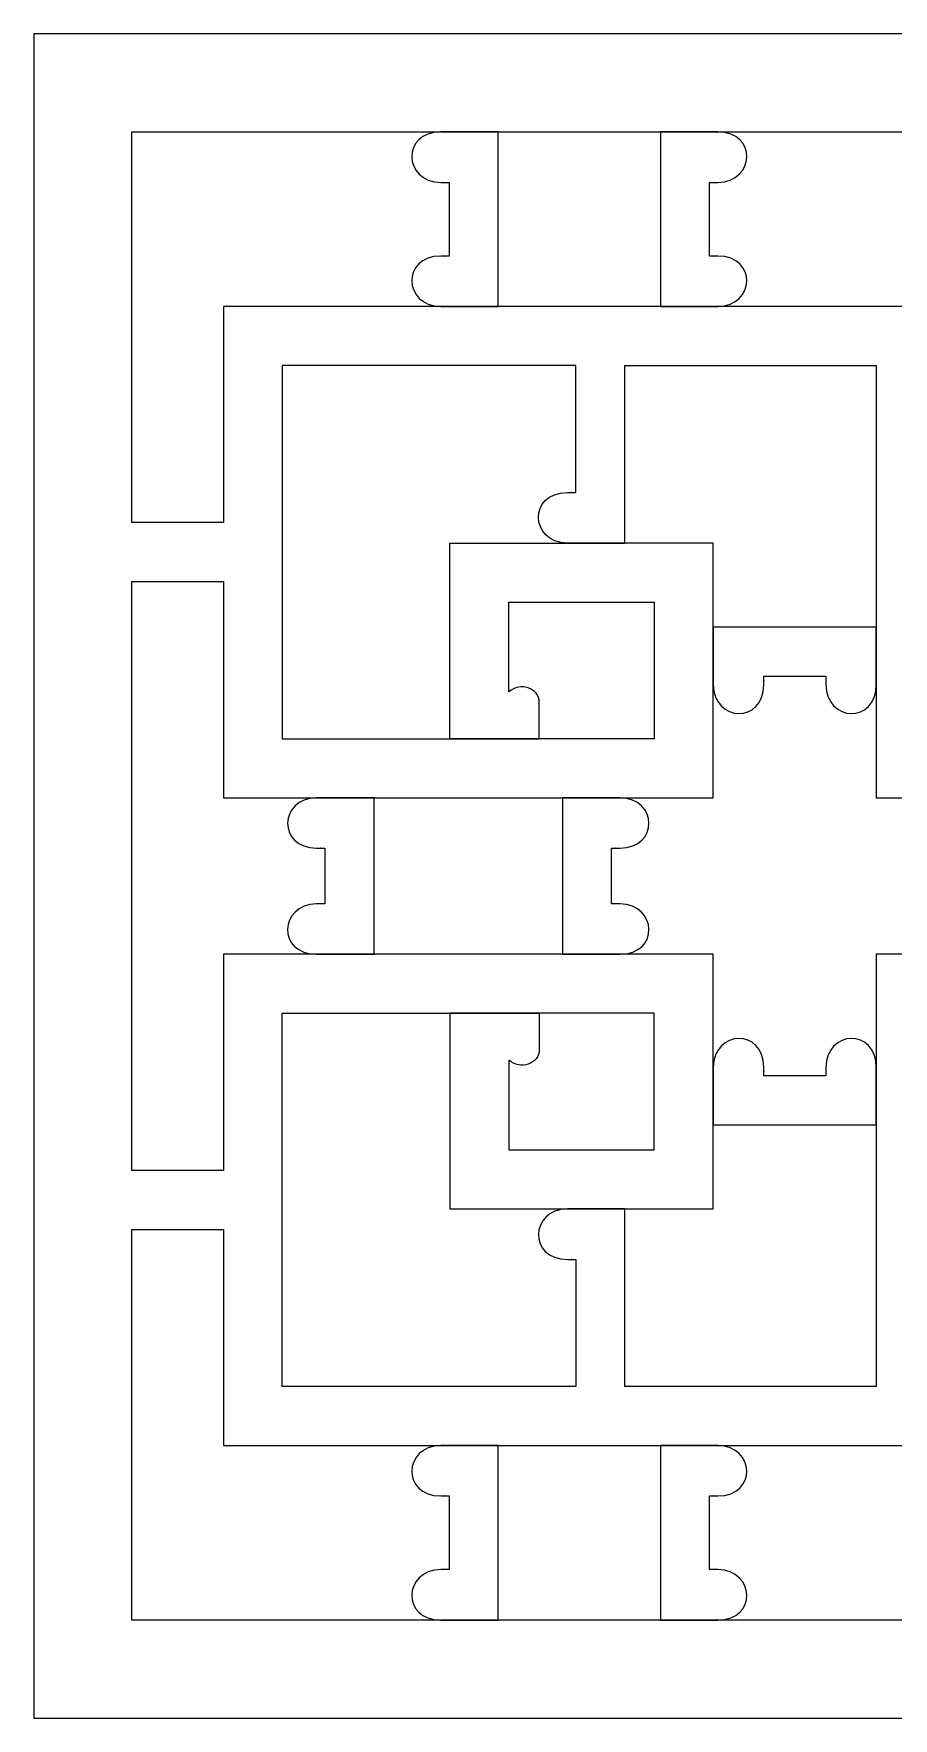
# Model space of a CAD drawing. Header units: centimetres. Extents: x -41.6 to 46.5, y -7.9 to 4.8.
# Drawn here: x -41.57 to -35.05, y -7.92 to 4.85 of the extents above; entities that cross this region are included whole.
import ezdxf

# ---------------------------------------------------------------- set-up
doc = ezdxf.new("R2010")
doc.units = ezdxf.units.CM
doc.header["$MEASUREMENT"] = 0
doc.layers.add('layer 1', color=7, linetype='Continuous')

msp = doc.modelspace()

# ---------------------------------------------------------------- linework, layer by layer
at = {"layer": 'layer 1', "color": 242}
for points, knots in [([(-41.56617, -7.92421), (-41.56617, -7.92421), (-41.56617, 4.84981), (-41.56617, 4.84981), (-41.56617, 4.84981), (-41.56617, 4.84981), (-28.34525, 4.84981), (-28.34525, 4.84981), (-28.34525, 4.84981), (-28.34525, 4.84981), (-28.34525, -7.92421), (-28.34525, -7.92421), (-28.34525, -7.92421), (-28.34525, -7.92421), (-41.56617, -7.92421), (-41.56617, -7.92421)], [0, 0, 0, 0, 0.2, 0.2, 0.2, 0.2, 0.4, 0.4, 0.4, 0.4, 0.6, 0.6, 0.6, 0.6, 1, 1, 1, 1]), ([(-40.82133, 1.14233), (-40.82133, 1.14233), (-40.12838, 1.14233), (-40.12838, 1.14233), (-40.12838, 1.14233), (-40.12838, 1.14233), (-40.12838, 2.78098), (-40.12838, 2.78098), (-40.12838, 2.78098), (-40.12838, 2.78098), (-40.12838, 2.78098), (-40.12838, 2.78098), (-40.12838, 2.78098), (-40.12838, 2.78098), (-38.48055, 2.78098), (-38.48055, 2.78098), (-38.48055, 2.78098), (-38.766, 2.78695), (-38.78114, 3.16217), (-38.48055, 3.16381), (-38.48055, 3.16381), (-38.4075, 3.16381), (-38.49016, 3.16381), (-38.41711, 3.16381), (-38.41711, 3.16381), (-38.41711, 3.16381), (-38.41711, 3.72214), (-38.41711, 3.72214), (-38.41711, 3.72214), (-38.42772, 3.72214), (-38.42456, 3.72214), (-38.48055, 3.72214), (-38.48055, 3.72214), (-38.76595, 3.72811), (-38.78114, 4.1032), (-38.4807, 4.10497), (-38.4807, 4.10497), (-38.4807, 4.10497), (-40.82133, 4.10497), (-40.82133, 4.10497), (-40.82133, 4.10497), (-40.82133, 4.10497), (-40.82133, 1.14233), (-40.82133, 1.14233)], [0, 0, 0, 0, 0.08333333, 0.08333333, 0.08333333, 0.08333333, 0.16666667, 0.16666667, 0.16666667, 0.16666667, 0.25, 0.25, 0.25, 0.25, 0.33333333, 0.33333333, 0.33333333, 0.33333333, 0.41666667, 0.41666667, 0.41666667, 0.41666667, 0.5, 0.5, 0.5, 0.5, 0.58333333, 0.58333333, 0.58333333, 0.58333333, 0.66666667, 0.66666667, 0.66666667, 0.66666667, 0.75, 0.75, 0.75, 0.75, 0.83333333, 0.83333333, 0.83333333, 0.83333333, 1, 1, 1, 1]), ([(-38.04469, 4.10497), (-38.04469, 4.10497), (-38.4807, 4.10497), (-38.4807, 4.10497), (-38.4807, 4.10497), (-38.4807, 4.10497), (-38.04469, 4.10497), (-38.04469, 4.10497)], [0, 0, 0, 0, 0.33333333, 0.33333333, 0.33333333, 0.33333333, 1, 1, 1, 1]), ([(-38.04469, 4.10497), (-38.04469, 4.10497), (-38.04469, 2.78098), (-38.04469, 2.78098), (-38.04469, 2.78098), (-38.04469, 2.78098), (-36.81594, 2.78098), (-36.81594, 2.78098), (-36.81594, 2.78098), (-36.81594, 2.78098), (-36.81594, 4.10497), (-36.81594, 4.10497), (-36.81594, 4.10497), (-36.81594, 4.10497), (-38.04469, 4.10497), (-38.04469, 4.10497)], [0, 0, 0, 0, 0.2, 0.2, 0.2, 0.2, 0.4, 0.4, 0.4, 0.4, 0.6, 0.6, 0.6, 0.6, 1, 1, 1, 1]), ([(-36.81594, 4.10497), (-36.81594, 4.10497), (-36.37993, 4.10497), (-36.37993, 4.10497), (-36.37993, 4.10497), (-36.37993, 4.10497), (-36.81594, 4.10497), (-36.81594, 4.10497)], [0, 0, 0, 0, 0.33333333, 0.33333333, 0.33333333, 0.33333333, 1, 1, 1, 1]), ([(-36.37993, 4.10497), (-36.07949, 4.1032), (-36.09468, 3.72811), (-36.38008, 3.72214), (-36.38008, 3.72214), (-36.43607, 3.72214), (-36.43291, 3.72214), (-36.44352, 3.72214), (-36.44352, 3.72214), (-36.44352, 3.72214), (-36.44352, 3.16381), (-36.44352, 3.16381), (-36.44352, 3.16381), (-36.37047, 3.16381), (-36.45313, 3.16381), (-36.38008, 3.16381), (-36.38008, 3.16381), (-36.07949, 3.16217), (-36.09463, 2.78695), (-36.38008, 2.78098), (-36.38008, 2.78098), (-36.38008, 2.78098), (-34.73226, 2.78098), (-34.73226, 2.78098), (-34.73226, 2.78098), (-34.73226, 2.78098), (-34.73225, -0.49632), (-34.73225, -0.49632), (-34.73225, -0.49632), (-34.73225, -0.49632), (-32.82644, -0.49632), (-32.82644, -0.49632), (-32.82644, -0.49632), (-32.82644, -0.49632), (-32.82644, 0.8505), (-32.82644, 0.8505), (-32.82644, 0.8505), (-32.82644, 0.8505), (-33.49645, 0.8505), (-33.49645, 0.8505), (-33.49645, 0.8505), (-33.49645, 1.49397), (-33.49645, 2.13747), (-33.49645, 2.78098), (-33.49645, 2.78098), (-33.49645, 2.78098), (-32.68998, 2.78098), (-32.68998, 2.78098), (-32.68998, 2.78098), (-32.97543, 2.78695), (-32.99057, 3.16217), (-32.68998, 3.16381), (-32.68998, 3.16381), (-32.61693, 3.16381), (-32.69959, 3.16381), (-32.62655, 3.16381), (-32.62655, 3.16381), (-32.62655, 3.16381), (-32.62655, 3.72214), (-32.62655, 3.72214), (-32.62655, 3.72214), (-32.63715, 3.72214), (-32.634, 3.72214), (-32.68998, 3.72214), (-32.68998, 3.72214), (-32.97539, 3.72811), (-32.99057, 4.1032), (-32.69013, 4.10497), (-32.69013, 4.10497), (-32.69013, 4.10497), (-36.37993, 4.10497), (-36.37993, 4.10497)], [0, 0, 0, 0, 0.05263158, 0.05263158, 0.05263158, 0.05263158, 0.10526316, 0.10526316, 0.10526316, 0.10526316, 0.15789474, 0.15789474, 0.15789474, 0.15789474, 0.21052632, 0.21052632, 0.21052632, 0.21052632, 0.26315789, 0.26315789, 0.26315789, 0.26315789, 0.31578947, 0.31578947, 0.31578947, 0.31578947, 0.36842105, 0.36842105, 0.36842105, 0.36842105, 0.42105263, 0.42105263, 0.42105263, 0.42105263, 0.47368421, 0.47368421, 0.47368421, 0.47368421, 0.52631579, 0.52631579, 0.52631579, 0.52631579, 0.57894737, 0.57894737, 0.57894737, 0.57894737, 0.63157895, 0.63157895, 0.63157895, 0.63157895, 0.68421053, 0.68421053, 0.68421053, 0.68421053, 0.73684211, 0.73684211, 0.73684211, 0.73684211, 0.78947368, 0.78947368, 0.78947368, 0.78947368, 0.84210526, 0.84210526, 0.84210526, 0.84210526, 0.89473684, 0.89473684, 0.89473684, 0.89473684, 1, 1, 1, 1]), ([(-38.04469, 2.78098), (-38.04469, 2.78098), (-38.48055, 2.78098), (-38.48055, 2.78098), (-38.48055, 2.78098), (-38.48055, 2.78098), (-38.04469, 2.78098), (-38.04469, 2.78098)], [0, 0, 0, 0, 0.33333333, 0.33333333, 0.33333333, 0.33333333, 1, 1, 1, 1]), ([(-36.81594, 2.78098), (-36.81594, 2.78098), (-36.38008, 2.78098), (-36.38008, 2.78098), (-36.38008, 2.78098), (-36.38008, 2.78098), (-36.81594, 2.78098), (-36.81594, 2.78098)], [0, 0, 0, 0, 0.33333333, 0.33333333, 0.33333333, 0.33333333, 1, 1, 1, 1]), ([(-37.52093, 0.98726), (-37.52093, 0.98726), (-37.96371, 0.98726), (-37.96371, 0.98726), (-37.96371, 0.98726), (-37.96371, 0.98726), (-38.41061, 0.98726), (-38.41061, 0.98726), (-38.41061, 0.98726), (-38.41061, 0.98726), (-38.41061, -0.49632), (-38.41061, -0.49632), (-38.41061, -0.49632), (-38.41061, -0.49632), (-39.68148, -0.49632), (-39.68148, -0.49632), (-39.68148, -0.49632), (-39.68148, -0.49632), (-39.68148, 2.33408), (-39.68148, 2.33408), (-39.68148, 2.33408), (-39.68148, 2.33408), (-37.4574, 2.33408), (-37.4574, 2.33408), (-37.4574, 2.33408), (-37.4574, 2.33408), (-37.4574, 1.3701), (-37.4574, 1.3701), (-37.4574, 1.3701), (-37.53044, 1.3701), (-37.44779, 1.3701), (-37.52084, 1.3701), (-37.52084, 1.3701), (-37.8214, 1.36846), (-37.80629, 0.99331), (-37.52093, 0.98726)], [0, 0, 0, 0, 0.1, 0.1, 0.1, 0.1, 0.2, 0.2, 0.2, 0.2, 0.3, 0.3, 0.3, 0.3, 0.4, 0.4, 0.4, 0.4, 0.5, 0.5, 0.5, 0.5, 0.6, 0.6, 0.6, 0.6, 0.7, 0.7, 0.7, 0.7, 0.8, 0.8, 0.8, 0.8, 1, 1, 1, 1]), ([(-35.17917, 0.34983), (-35.17917, 1.01125), (-35.17916, 1.67267), (-35.17916, 2.33408), (-35.17916, 2.33408), (-35.17916, 2.33408), (-37.08498, 2.33408), (-37.08498, 2.33408), (-37.08498, 2.33408), (-37.08498, 2.33408), (-37.08498, 0.98726), (-37.08498, 0.98726), (-37.08498, 0.98726), (-37.08498, 0.98726), (-36.86188, 0.98726), (-36.86188, 0.98726), (-36.86188, 0.98726), (-36.86188, 0.98726), (-36.41497, 0.98726), (-36.41497, 0.98726), (-36.41497, 0.98726), (-36.41497, 0.98726), (-36.41497, 0.34983), (-36.41497, 0.34983), (-36.41497, 0.34983), (-36.41497, 0.34983), (-35.17917, 0.34983), (-35.17917, 0.34983)], [0, 0, 0, 0, 0.125, 0.125, 0.125, 0.125, 0.25, 0.25, 0.25, 0.25, 0.375, 0.375, 0.375, 0.375, 0.5, 0.5, 0.5, 0.5, 0.625, 0.625, 0.625, 0.625, 0.75, 0.75, 0.75, 0.75, 1, 1, 1, 1]), ([(-37.08498, 0.98726), (-37.08498, 0.98726), (-37.52093, 0.98726), (-37.52093, 0.98726), (-37.52093, 0.98726), (-37.52093, 0.98726), (-37.08498, 0.98726), (-37.08498, 0.98726)], [0, 0, 0, 0, 0.33333333, 0.33333333, 0.33333333, 0.33333333, 1, 1, 1, 1]), ([(-40.82133, -3.76983), (-40.82133, -3.76983), (-40.12838, -3.76983), (-40.12838, -3.76983), (-40.12838, -3.76983), (-40.12838, -3.76983), (-40.12838, -2.13118), (-40.12838, -2.13118), (-40.12838, -2.13118), (-40.12838, -2.13118), (-39.42161, -2.13118), (-39.42161, -2.13118), (-39.42161, -2.13118), (-39.72204, -2.12941), (-39.70686, -1.75431), (-39.42146, -1.74834), (-39.42146, -1.74834), (-39.36547, -1.74834), (-39.36863, -1.74834), (-39.35802, -1.74834), (-39.35802, -1.74834), (-39.35802, -1.74834), (-39.35802, -1.32599), (-39.35802, -1.32599), (-39.35802, -1.32599), (-39.43107, -1.32599), (-39.34841, -1.32599), (-39.42146, -1.32599), (-39.42146, -1.32599), (-39.72151, -1.32435), (-39.70694, -0.95049), (-39.42296, -0.94322), (-39.42296, -0.94322), (-39.42296, -0.94322), (-40.12838, -0.94322), (-40.12838, -0.94322), (-40.12838, -0.94322), (-40.12838, -0.94322), (-40.12838, 0.69543), (-40.12838, 0.69543), (-40.12838, 0.69543), (-40.12838, 0.69543), (-40.82133, 0.69543), (-40.82133, 0.69543), (-40.82133, 0.69543), (-40.82133, 0.69543), (-40.82133, -3.76983), (-40.82133, -3.76983)], [0, 0, 0, 0, 0.07692308, 0.07692308, 0.07692308, 0.07692308, 0.15384615, 0.15384615, 0.15384615, 0.15384615, 0.23076923, 0.23076923, 0.23076923, 0.23076923, 0.30769231, 0.30769231, 0.30769231, 0.30769231, 0.38461538, 0.38461538, 0.38461538, 0.38461538, 0.46153846, 0.46153846, 0.46153846, 0.46153846, 0.53846154, 0.53846154, 0.53846154, 0.53846154, 0.61538462, 0.61538462, 0.61538462, 0.61538462, 0.69230769, 0.69230769, 0.69230769, 0.69230769, 0.76923077, 0.76923077, 0.76923077, 0.76923077, 0.84615385, 0.84615385, 0.84615385, 0.84615385, 1, 1, 1, 1]), ([(-37.96371, -0.14099), (-37.88022, -0.06516), (-37.73295, -0.10945), (-37.73385, -0.22228), (-37.73385, -0.22228), (-37.73385, -0.31362), (-37.73385, -0.40497), (-37.73385, -0.49632), (-37.73385, -0.49632), (-37.73385, -0.49632), (-36.86188, -0.49632), (-36.86188, -0.49632), (-36.86188, -0.49632), (-36.86188, -0.49632), (-36.86188, 0.54036), (-36.86188, 0.54036), (-36.86188, 0.54036), (-36.86188, 0.54036), (-37.96371, 0.54036), (-37.96371, 0.54036), (-37.96371, 0.54036), (-37.96371, 0.54036), (-37.96371, -0.14099), (-37.96371, -0.14099)], [0, 0, 0, 0, 0.14285714, 0.14285714, 0.14285714, 0.14285714, 0.28571429, 0.28571429, 0.28571429, 0.28571429, 0.42857143, 0.42857143, 0.42857143, 0.42857143, 0.57142857, 0.57142857, 0.57142857, 0.57142857, 0.71428571, 0.71428571, 0.71428571, 0.71428571, 1, 1, 1, 1]), ([(-36.41497, 0.34983), (-36.41497, 0.34983), (-36.41497, -0.08602), (-36.41497, -0.08602), (-36.41497, -0.08602), (-36.41497, -0.08602), (-36.41497, 0.34983), (-36.41497, 0.34983)], [0, 0, 0, 0, 0.33333333, 0.33333333, 0.33333333, 0.33333333, 1, 1, 1, 1]), ([(-35.17917, 0.34983), (-35.17917, 0.34983), (-35.17917, -0.08602), (-35.17917, -0.08602), (-35.17917, -0.08602), (-35.17917, -0.08602), (-35.17917, 0.34983), (-35.17917, 0.34983)], [0, 0, 0, 0, 0.33333333, 0.33333333, 0.33333333, 0.33333333, 1, 1, 1, 1]), ([(-35.17917, -0.08602), (-35.18081, -0.38661), (-35.55615, -0.37148), (-35.56212, -0.08602), (-35.56212, -0.08602), (-35.56212, -0.03004), (-35.56212, -0.03319), (-35.56212, -0.02259), (-35.56212, -0.02259), (-35.56212, -0.02259), (-36.03214, -0.02259), (-36.03214, -0.02259), (-36.03214, -0.02259), (-36.03214, -0.09563), (-36.03214, -0.01298), (-36.03214, -0.08602), (-36.03214, -0.08602), (-36.03378, -0.38661), (-36.409, -0.37148), (-36.41497, -0.08602), (-36.41497, -0.08602), (-36.41497, -0.08602), (-36.41497, -0.94322), (-36.41497, -0.94322), (-36.41497, -0.94322), (-36.41497, -0.94322), (-37.12039, -0.94322), (-37.12039, -0.94322), (-37.12039, -0.94322), (-36.83641, -0.95049), (-36.82184, -1.32435), (-37.1219, -1.32599), (-37.1219, -1.32599), (-37.19494, -1.32599), (-37.11229, -1.32599), (-37.18533, -1.32599), (-37.18533, -1.32599), (-37.18533, -1.32599), (-37.18533, -1.74834), (-37.18533, -1.74834), (-37.18533, -1.74834), (-37.17473, -1.74834), (-37.17788, -1.74834), (-37.1219, -1.74834), (-37.1219, -1.74834), (-36.83649, -1.75431), (-36.82132, -2.12941), (-37.12175, -2.13118), (-37.12175, -2.13118), (-37.12175, -2.13118), (-36.41497, -2.13118), (-36.41497, -2.13118), (-36.41497, -2.13118), (-36.41497, -2.13118), (-36.41497, -2.98838), (-36.41497, -2.98838), (-36.41497, -2.98838), (-36.409, -2.70293), (-36.03378, -2.68779), (-36.03214, -2.98838), (-36.03214, -2.98838), (-36.03214, -3.06143), (-36.03214, -2.97877), (-36.03214, -3.05182), (-36.03214, -3.05182), (-36.03214, -3.05182), (-35.56212, -3.05182), (-35.56212, -3.05182), (-35.56212, -3.05182), (-35.56212, -3.04121), (-35.56212, -3.04437), (-35.56212, -2.98838), (-35.56212, -2.98838), (-35.55615, -2.70293), (-35.1808, -2.68779), (-35.17916, -2.98838), (-35.17916, -2.98838), (-35.17916, -2.98838), (-35.17916, -2.57808), (-35.17916, -2.57808), (-35.17916, -2.57808), (-35.17916, -2.57808), (-35.17917, -2.57808), (-35.17917, -2.57808), (-35.17917, -2.57808), (-35.17917, -2.57808), (-35.17917, -2.13118), (-35.17917, -2.13118), (-35.17917, -2.13118), (-35.17917, -2.13118), (-33.63104, -2.13118), (-33.63104, -2.13118), (-33.63104, -2.13118), (-33.93147, -2.1294), (-33.91629, -1.75431), (-33.63089, -1.74834), (-33.63089, -1.74834), (-33.5749, -1.74834), (-33.57806, -1.74834), (-33.56745, -1.74834), (-33.56745, -1.74834), (-33.56745, -1.74834), (-33.56745, -1.32599), (-33.56745, -1.32599), (-33.56745, -1.32599), (-33.6405, -1.32599), (-33.55784, -1.32599), (-33.63089, -1.32599), (-33.63089, -1.32599), (-33.93091, -1.32435), (-33.91638, -0.95057), (-33.63248, -0.94323), (-33.63248, -0.94323), (-33.63248, -0.94323), (-35.17917, -0.94323), (-35.17917, -0.94323), (-35.17917, -0.94323), (-35.17917, -0.65749), (-35.17917, -0.37176), (-35.17917, -0.08602)], [0, 0, 0, 0, 0.03225806, 0.03225806, 0.03225806, 0.03225806, 0.06451613, 0.06451613, 0.06451613, 0.06451613, 0.09677419, 0.09677419, 0.09677419, 0.09677419, 0.12903226, 0.12903226, 0.12903226, 0.12903226, 0.16129032, 0.16129032, 0.16129032, 0.16129032, 0.19354839, 0.19354839, 0.19354839, 0.19354839, 0.22580645, 0.22580645, 0.22580645, 0.22580645, 0.25806452, 0.25806452, 0.25806452, 0.25806452, 0.29032258, 0.29032258, 0.29032258, 0.29032258, 0.32258065, 0.32258065, 0.32258065, 0.32258065, 0.35483871, 0.35483871, 0.35483871, 0.35483871, 0.38709677, 0.38709677, 0.38709677, 0.38709677, 0.41935484, 0.41935484, 0.41935484, 0.41935484, 0.4516129, 0.4516129, 0.4516129, 0.4516129, 0.48387097, 0.48387097, 0.48387097, 0.48387097, 0.51612903, 0.51612903, 0.51612903, 0.51612903, 0.5483871, 0.5483871, 0.5483871, 0.5483871, 0.58064516, 0.58064516, 0.58064516, 0.58064516, 0.61290323, 0.61290323, 0.61290323, 0.61290323, 0.64516129, 0.64516129, 0.64516129, 0.64516129, 0.67741935, 0.67741935, 0.67741935, 0.67741935, 0.70967742, 0.70967742, 0.70967742, 0.70967742, 0.74193548, 0.74193548, 0.74193548, 0.74193548, 0.77419355, 0.77419355, 0.77419355, 0.77419355, 0.80645161, 0.80645161, 0.80645161, 0.80645161, 0.83870968, 0.83870968, 0.83870968, 0.83870968, 0.87096774, 0.87096774, 0.87096774, 0.87096774, 0.90322581, 0.90322581, 0.90322581, 0.90322581, 0.93548387, 0.93548387, 0.93548387, 0.93548387, 1, 1, 1, 1]), ([(-37.73385, -0.49632), (-37.73385, -0.49632), (-38.41061, -0.49632), (-38.41061, -0.49632), (-38.41061, -0.49632), (-38.41061, -0.49632), (-37.73385, -0.49632), (-37.73385, -0.49632)], [0, 0, 0, 0, 0.33333333, 0.33333333, 0.33333333, 0.33333333, 1, 1, 1, 1]), ([(-38.9856, -0.94322), (-38.9856, -0.94322), (-39.42296, -0.94322), (-39.42296, -0.94322), (-39.42296, -0.94322), (-39.42296, -0.94322), (-38.9856, -0.94322), (-38.9856, -0.94322)], [0, 0, 0, 0, 0.33333333, 0.33333333, 0.33333333, 0.33333333, 1, 1, 1, 1]), ([(-38.9856, -0.94322), (-38.9856, -0.94322), (-38.9856, -2.13118), (-38.9856, -2.13118), (-38.9856, -2.13118), (-38.9856, -2.13118), (-37.55775, -2.13118), (-37.55775, -2.13118), (-37.55775, -2.13118), (-37.55775, -2.13118), (-37.55775, -0.94322), (-37.55775, -0.94322), (-37.55775, -0.94322), (-37.55775, -0.94322), (-38.9856, -0.94322), (-38.9856, -0.94322)], [0, 0, 0, 0, 0.2, 0.2, 0.2, 0.2, 0.4, 0.4, 0.4, 0.4, 0.6, 0.6, 0.6, 0.6, 1, 1, 1, 1]), ([(-37.12039, -0.94322), (-37.12039, -0.94322), (-37.55775, -0.94322), (-37.55775, -0.94322), (-37.55775, -0.94322), (-37.55775, -0.94322), (-37.12039, -0.94322), (-37.12039, -0.94322)], [0, 0, 0, 0, 0.33333333, 0.33333333, 0.33333333, 0.33333333, 1, 1, 1, 1]), ([(-38.9856, -2.13118), (-38.9856, -2.13118), (-39.42161, -2.13118), (-39.42161, -2.13118), (-39.42161, -2.13118), (-39.42161, -2.13118), (-38.9856, -2.13118), (-38.9856, -2.13118)], [0, 0, 0, 0, 0.33333333, 0.33333333, 0.33333333, 0.33333333, 1, 1, 1, 1]), ([(-37.12175, -2.13118), (-37.12175, -2.13118), (-37.55775, -2.13118), (-37.55775, -2.13118), (-37.55775, -2.13118), (-37.55775, -2.13118), (-37.12175, -2.13118), (-37.12175, -2.13118)], [0, 0, 0, 0, 0.33333333, 0.33333333, 0.33333333, 0.33333333, 1, 1, 1, 1]), ([(-37.52093, -4.06167), (-37.52093, -4.06167), (-38.41061, -4.06167), (-38.41061, -4.06167), (-38.41061, -4.06167), (-38.41061, -4.06167), (-38.41061, -2.57809), (-38.41061, -2.57809), (-38.41061, -2.57809), (-38.41061, -2.57809), (-39.68148, -2.57809), (-39.68148, -2.57809), (-39.68148, -2.57809), (-39.68148, -2.57809), (-39.68148, -5.40848), (-39.68148, -5.40848), (-39.68148, -5.40848), (-39.68148, -5.40848), (-37.4574, -5.40848), (-37.4574, -5.40848), (-37.4574, -5.40848), (-37.4574, -5.40848), (-37.4574, -4.4445), (-37.4574, -4.4445), (-37.4574, -4.4445), (-37.53044, -4.4445), (-37.44779, -4.4445), (-37.52084, -4.4445), (-37.52084, -4.4445), (-37.8214, -4.44286), (-37.80629, -4.06771), (-37.52093, -4.06167)], [0, 0, 0, 0, 0.11111111, 0.11111111, 0.11111111, 0.11111111, 0.22222222, 0.22222222, 0.22222222, 0.22222222, 0.33333333, 0.33333333, 0.33333333, 0.33333333, 0.44444444, 0.44444444, 0.44444444, 0.44444444, 0.55555556, 0.55555556, 0.55555556, 0.55555556, 0.66666667, 0.66666667, 0.66666667, 0.66666667, 0.77777778, 0.77777778, 0.77777778, 0.77777778, 1, 1, 1, 1]), ([(-37.73385, -2.57809), (-37.73385, -2.57809), (-38.41061, -2.57809), (-38.41061, -2.57809), (-38.41061, -2.57809), (-38.41061, -2.57809), (-37.73385, -2.57809), (-37.73385, -2.57809)], [0, 0, 0, 0, 0.33333333, 0.33333333, 0.33333333, 0.33333333, 1, 1, 1, 1]), ([(-37.96371, -2.93341), (-37.88022, -3.00924), (-37.73295, -2.96495), (-37.73385, -2.85213), (-37.73385, -2.85213), (-37.73385, -2.76078), (-37.73385, -2.66943), (-37.73385, -2.57809), (-37.73385, -2.57809), (-37.73385, -2.57809), (-36.86188, -2.57809), (-36.86188, -2.57809), (-36.86188, -2.57809), (-36.86188, -2.57809), (-36.86188, -3.61476), (-36.86188, -3.61476), (-36.86188, -3.61476), (-36.86188, -3.61476), (-37.96371, -3.61476), (-37.96371, -3.61476), (-37.96371, -3.61476), (-37.96371, -3.61476), (-37.96371, -2.93341), (-37.96371, -2.93341)], [0, 0, 0, 0, 0.14285714, 0.14285714, 0.14285714, 0.14285714, 0.28571429, 0.28571429, 0.28571429, 0.28571429, 0.42857143, 0.42857143, 0.42857143, 0.42857143, 0.57142857, 0.57142857, 0.57142857, 0.57142857, 0.71428571, 0.71428571, 0.71428571, 0.71428571, 1, 1, 1, 1]), ([(-32.69013, -7.17937), (-32.99057, -7.1776), (-32.97539, -6.80251), (-32.68998, -6.79654), (-32.68998, -6.79654), (-32.634, -6.79654), (-32.63715, -6.79654), (-32.62655, -6.79654), (-32.62655, -6.79654), (-32.62655, -6.79654), (-32.62655, -6.23822), (-32.62655, -6.23822), (-32.62655, -6.23822), (-32.69959, -6.23822), (-32.61693, -6.23822), (-32.68998, -6.23822), (-32.68998, -6.23822), (-32.99057, -6.23658), (-32.97543, -5.86136), (-32.68998, -5.85539), (-32.68998, -5.85539), (-32.68998, -5.85539), (-33.49645, -5.85538), (-33.49645, -5.85538), (-33.49645, -5.85538), (-33.49645, -5.21191), (-33.49645, -4.56841), (-33.49645, -3.9249), (-33.49645, -3.9249), (-33.49645, -3.9249), (-32.82644, -3.9249), (-32.82644, -3.9249), (-32.82644, -3.9249), (-32.82644, -3.9249), (-32.82644, -2.57808), (-32.82644, -2.57808), (-32.82644, -2.57808), (-32.82644, -2.57808), (-34.73225, -2.57808), (-34.73225, -2.57808), (-34.73225, -2.57808), (-34.73225, -2.57808), (-34.73225, -5.85539), (-34.73225, -5.85539), (-34.73225, -5.85539), (-34.73225, -5.85539), (-36.38008, -5.85539), (-36.38008, -5.85539), (-36.38008, -5.85539), (-36.09463, -5.86136), (-36.07949, -6.23658), (-36.38008, -6.23822), (-36.38008, -6.23822), (-36.45313, -6.23822), (-36.37047, -6.23822), (-36.44352, -6.23822), (-36.44352, -6.23822), (-36.44352, -6.23822), (-36.44352, -6.79654), (-36.44352, -6.79654), (-36.44352, -6.79654), (-36.43291, -6.79654), (-36.43607, -6.79654), (-36.38008, -6.79654), (-36.38008, -6.79654), (-36.09468, -6.80251), (-36.0795, -7.1776), (-36.37993, -7.17937), (-36.37993, -7.17937), (-36.37993, -7.17937), (-32.69013, -7.17937), (-32.69013, -7.17937)], [0, 0, 0, 0, 0.05263158, 0.05263158, 0.05263158, 0.05263158, 0.10526316, 0.10526316, 0.10526316, 0.10526316, 0.15789474, 0.15789474, 0.15789474, 0.15789474, 0.21052632, 0.21052632, 0.21052632, 0.21052632, 0.26315789, 0.26315789, 0.26315789, 0.26315789, 0.31578947, 0.31578947, 0.31578947, 0.31578947, 0.36842105, 0.36842105, 0.36842105, 0.36842105, 0.42105263, 0.42105263, 0.42105263, 0.42105263, 0.47368421, 0.47368421, 0.47368421, 0.47368421, 0.52631579, 0.52631579, 0.52631579, 0.52631579, 0.57894737, 0.57894737, 0.57894737, 0.57894737, 0.63157895, 0.63157895, 0.63157895, 0.63157895, 0.68421053, 0.68421053, 0.68421053, 0.68421053, 0.73684211, 0.73684211, 0.73684211, 0.73684211, 0.78947368, 0.78947368, 0.78947368, 0.78947368, 0.84210526, 0.84210526, 0.84210526, 0.84210526, 0.89473684, 0.89473684, 0.89473684, 0.89473684, 1, 1, 1, 1]), ([(-36.41497, -2.98838), (-36.41497, -2.98838), (-36.41497, -3.42424), (-36.41497, -3.42424), (-36.41497, -3.42424), (-36.41497, -3.42424), (-36.41497, -2.98838), (-36.41497, -2.98838)], [0, 0, 0, 0, 0.33333333, 0.33333333, 0.33333333, 0.33333333, 1, 1, 1, 1]), ([(-35.17916, -2.98838), (-35.17916, -2.98838), (-35.17916, -3.42424), (-35.17916, -3.42424), (-35.17916, -3.42424), (-35.17916, -3.42424), (-35.17916, -2.98838), (-35.17916, -2.98838)], [0, 0, 0, 0, 0.33333333, 0.33333333, 0.33333333, 0.33333333, 1, 1, 1, 1]), ([(-35.17916, -3.42424), (-35.17916, -3.42424), (-36.41497, -3.42424), (-36.41497, -3.42424), (-36.41497, -3.42424), (-36.41497, -3.42424), (-36.41497, -4.06167), (-36.41497, -4.06167), (-36.41497, -4.06167), (-36.41497, -4.06167), (-37.08498, -4.06167), (-37.08498, -4.06167), (-37.08498, -4.06167), (-37.08498, -4.06167), (-37.08498, -5.40848), (-37.08498, -5.40848), (-37.08498, -5.40848), (-37.08498, -5.40848), (-35.17916, -5.40848), (-35.17916, -5.40848), (-35.17916, -5.40848), (-35.17916, -5.40848), (-35.17916, -3.42424), (-35.17916, -3.42424)], [0, 0, 0, 0, 0.14285714, 0.14285714, 0.14285714, 0.14285714, 0.28571429, 0.28571429, 0.28571429, 0.28571429, 0.42857143, 0.42857143, 0.42857143, 0.42857143, 0.57142857, 0.57142857, 0.57142857, 0.57142857, 0.71428571, 0.71428571, 0.71428571, 0.71428571, 1, 1, 1, 1]), ([(-37.08498, -4.06167), (-37.08498, -4.06167), (-37.52093, -4.06167), (-37.52093, -4.06167), (-37.52093, -4.06167), (-37.52093, -4.06167), (-37.08498, -4.06167), (-37.08498, -4.06167)], [0, 0, 0, 0, 0.33333333, 0.33333333, 0.33333333, 0.33333333, 1, 1, 1, 1]), ([(-38.4807, -7.17937), (-38.78113, -7.1776), (-38.76595, -6.80251), (-38.48055, -6.79654), (-38.48055, -6.79654), (-38.42456, -6.79654), (-38.42772, -6.79654), (-38.41711, -6.79654), (-38.41711, -6.79654), (-38.41711, -6.79654), (-38.41711, -6.23822), (-38.41711, -6.23822), (-38.41711, -6.23822), (-38.49016, -6.23822), (-38.4075, -6.23822), (-38.48055, -6.23822), (-38.48055, -6.23822), (-38.78114, -6.23658), (-38.766, -5.86136), (-38.48055, -5.85539), (-38.48055, -5.85539), (-38.48055, -5.85539), (-40.12838, -5.85539), (-40.12838, -5.85539), (-40.12838, -5.85539), (-40.12838, -5.85539), (-40.12838, -4.21674), (-40.12838, -4.21674), (-40.12838, -4.21674), (-40.12838, -4.21674), (-40.82133, -4.21674), (-40.82133, -4.21674), (-40.82133, -4.21674), (-40.82133, -4.21674), (-40.82133, -7.17937), (-40.82133, -7.17937), (-40.82133, -7.17937), (-40.82133, -7.17937), (-38.4807, -7.17937), (-38.4807, -7.17937)], [0, 0, 0, 0, 0.09090909, 0.09090909, 0.09090909, 0.09090909, 0.18181818, 0.18181818, 0.18181818, 0.18181818, 0.27272727, 0.27272727, 0.27272727, 0.27272727, 0.36363636, 0.36363636, 0.36363636, 0.36363636, 0.45454545, 0.45454545, 0.45454545, 0.45454545, 0.54545455, 0.54545455, 0.54545455, 0.54545455, 0.63636364, 0.63636364, 0.63636364, 0.63636364, 0.72727273, 0.72727273, 0.72727273, 0.72727273, 0.81818182, 0.81818182, 0.81818182, 0.81818182, 1, 1, 1, 1]), ([(-38.04469, -5.85539), (-38.04469, -5.85539), (-38.48055, -5.85539), (-38.48055, -5.85539), (-38.48055, -5.85539), (-38.48055, -5.85539), (-38.04469, -5.85539), (-38.04469, -5.85539)], [0, 0, 0, 0, 0.33333333, 0.33333333, 0.33333333, 0.33333333, 1, 1, 1, 1]), ([(-36.81594, -7.17937), (-36.81594, -7.17937), (-36.81594, -5.85539), (-36.81594, -5.85539), (-36.81594, -5.85539), (-36.81594, -5.85539), (-38.04469, -5.85539), (-38.04469, -5.85539), (-38.04469, -5.85539), (-38.04469, -5.85539), (-38.04469, -7.17937), (-38.04469, -7.17937), (-38.04469, -7.17937), (-38.04469, -7.17937), (-36.81594, -7.17937), (-36.81594, -7.17937)], [0, 0, 0, 0, 0.2, 0.2, 0.2, 0.2, 0.4, 0.4, 0.4, 0.4, 0.6, 0.6, 0.6, 0.6, 1, 1, 1, 1]), ([(-36.38008, -5.85539), (-36.38008, -5.85539), (-36.81594, -5.85539), (-36.81594, -5.85539), (-36.81594, -5.85539), (-36.81594, -5.85539), (-36.38008, -5.85539), (-36.38008, -5.85539)], [0, 0, 0, 0, 0.33333333, 0.33333333, 0.33333333, 0.33333333, 1, 1, 1, 1]), ([(-38.04469, -7.17937), (-38.04469, -7.17937), (-38.4807, -7.17937), (-38.4807, -7.17937), (-38.4807, -7.17937), (-38.4807, -7.17937), (-38.04469, -7.17937), (-38.04469, -7.17937)], [0, 0, 0, 0, 0.33333333, 0.33333333, 0.33333333, 0.33333333, 1, 1, 1, 1]), ([(-36.37993, -7.17937), (-36.37993, -7.17937), (-36.81594, -7.17937), (-36.81594, -7.17937), (-36.81594, -7.17937), (-36.81594, -7.17937), (-36.37993, -7.17937), (-36.37993, -7.17937)], [0, 0, 0, 0, 0.33333333, 0.33333333, 0.33333333, 0.33333333, 1, 1, 1, 1])]:
    msp.add_open_spline(points, degree=3, knots=knots, dxfattribs=at)
at = {"layer": 'layer 1', "color": 242, "lineweight": 9}
for points, knots in [([(-41.56617, -7.92421), (-41.56617, -7.92421), (-41.56617, 4.84981), (-41.56617, 4.84981), (-41.56617, 4.84981), (-41.56617, 4.84981), (-28.34525, 4.84981), (-28.34525, 4.84981), (-28.34525, 4.84981), (-28.34525, 4.84981), (-28.34525, -7.92421), (-28.34525, -7.92421), (-28.34525, -7.92421), (-28.34525, -7.92421), (-41.56617, -7.92421), (-41.56617, -7.92421)], [0, 0, 0, 0, 0.2, 0.2, 0.2, 0.2, 0.4, 0.4, 0.4, 0.4, 0.6, 0.6, 0.6, 0.6, 1, 1, 1, 1]), ([(-40.82133, 1.14233), (-40.82133, 1.14233), (-40.12838, 1.14233), (-40.12838, 1.14233), (-40.12838, 1.14233), (-40.12838, 1.14233), (-40.12838, 2.78098), (-40.12838, 2.78098), (-40.12838, 2.78098), (-40.12838, 2.78098), (-40.12838, 2.78098), (-40.12838, 2.78098), (-40.12838, 2.78098), (-40.12838, 2.78098), (-38.48055, 2.78098), (-38.48055, 2.78098), (-38.48055, 2.78098), (-38.766, 2.78695), (-38.78114, 3.16217), (-38.48055, 3.16381), (-38.48055, 3.16381), (-38.4075, 3.16381), (-38.49016, 3.16381), (-38.41711, 3.16381), (-38.41711, 3.16381), (-38.41711, 3.16381), (-38.41711, 3.72214), (-38.41711, 3.72214), (-38.41711, 3.72214), (-38.42772, 3.72214), (-38.42456, 3.72214), (-38.48055, 3.72214), (-38.48055, 3.72214), (-38.76595, 3.72811), (-38.78114, 4.1032), (-38.4807, 4.10497), (-38.4807, 4.10497), (-38.4807, 4.10497), (-40.82133, 4.10497), (-40.82133, 4.10497), (-40.82133, 4.10497), (-40.82133, 4.10497), (-40.82133, 1.14233), (-40.82133, 1.14233)], [0, 0, 0, 0, 0.08333333, 0.08333333, 0.08333333, 0.08333333, 0.16666667, 0.16666667, 0.16666667, 0.16666667, 0.25, 0.25, 0.25, 0.25, 0.33333333, 0.33333333, 0.33333333, 0.33333333, 0.41666667, 0.41666667, 0.41666667, 0.41666667, 0.5, 0.5, 0.5, 0.5, 0.58333333, 0.58333333, 0.58333333, 0.58333333, 0.66666667, 0.66666667, 0.66666667, 0.66666667, 0.75, 0.75, 0.75, 0.75, 0.83333333, 0.83333333, 0.83333333, 0.83333333, 1, 1, 1, 1]), ([(-38.04469, 4.10497), (-38.04469, 4.10497), (-38.04469, 2.78098), (-38.04469, 2.78098), (-38.04469, 2.78098), (-38.04469, 2.78098), (-36.81594, 2.78098), (-36.81594, 2.78098), (-36.81594, 2.78098), (-36.81594, 2.78098), (-36.81594, 4.10497), (-36.81594, 4.10497), (-36.81594, 4.10497), (-36.81594, 4.10497), (-38.04469, 4.10497), (-38.04469, 4.10497)], [0, 0, 0, 0, 0.2, 0.2, 0.2, 0.2, 0.4, 0.4, 0.4, 0.4, 0.6, 0.6, 0.6, 0.6, 1, 1, 1, 1]), ([(-36.37993, 4.10497), (-36.07949, 4.1032), (-36.09468, 3.72811), (-36.38008, 3.72214), (-36.38008, 3.72214), (-36.43607, 3.72214), (-36.43291, 3.72214), (-36.44352, 3.72214), (-36.44352, 3.72214), (-36.44352, 3.72214), (-36.44352, 3.16381), (-36.44352, 3.16381), (-36.44352, 3.16381), (-36.37047, 3.16381), (-36.45313, 3.16381), (-36.38008, 3.16381), (-36.38008, 3.16381), (-36.07949, 3.16217), (-36.09463, 2.78695), (-36.38008, 2.78098), (-36.38008, 2.78098), (-36.38008, 2.78098), (-34.73226, 2.78098), (-34.73226, 2.78098), (-34.73226, 2.78098), (-34.73226, 2.78098), (-34.73225, -0.49632), (-34.73225, -0.49632), (-34.73225, -0.49632), (-34.73225, -0.49632), (-32.82644, -0.49632), (-32.82644, -0.49632), (-32.82644, -0.49632), (-32.82644, -0.49632), (-32.82644, 0.8505), (-32.82644, 0.8505), (-32.82644, 0.8505), (-32.82644, 0.8505), (-33.49645, 0.8505), (-33.49645, 0.8505), (-33.49645, 0.8505), (-33.49645, 1.49397), (-33.49645, 2.13747), (-33.49645, 2.78098), (-33.49645, 2.78098), (-33.49645, 2.78098), (-32.68998, 2.78098), (-32.68998, 2.78098), (-32.68998, 2.78098), (-32.97543, 2.78695), (-32.99057, 3.16217), (-32.68998, 3.16381), (-32.68998, 3.16381), (-32.61693, 3.16381), (-32.69959, 3.16381), (-32.62655, 3.16381), (-32.62655, 3.16381), (-32.62655, 3.16381), (-32.62655, 3.72214), (-32.62655, 3.72214), (-32.62655, 3.72214), (-32.63715, 3.72214), (-32.634, 3.72214), (-32.68998, 3.72214), (-32.68998, 3.72214), (-32.97539, 3.72811), (-32.99057, 4.1032), (-32.69013, 4.10497), (-32.69013, 4.10497), (-32.69013, 4.10497), (-36.37993, 4.10497), (-36.37993, 4.10497)], [0, 0, 0, 0, 0.05263158, 0.05263158, 0.05263158, 0.05263158, 0.10526316, 0.10526316, 0.10526316, 0.10526316, 0.15789474, 0.15789474, 0.15789474, 0.15789474, 0.21052632, 0.21052632, 0.21052632, 0.21052632, 0.26315789, 0.26315789, 0.26315789, 0.26315789, 0.31578947, 0.31578947, 0.31578947, 0.31578947, 0.36842105, 0.36842105, 0.36842105, 0.36842105, 0.42105263, 0.42105263, 0.42105263, 0.42105263, 0.47368421, 0.47368421, 0.47368421, 0.47368421, 0.52631579, 0.52631579, 0.52631579, 0.52631579, 0.57894737, 0.57894737, 0.57894737, 0.57894737, 0.63157895, 0.63157895, 0.63157895, 0.63157895, 0.68421053, 0.68421053, 0.68421053, 0.68421053, 0.73684211, 0.73684211, 0.73684211, 0.73684211, 0.78947368, 0.78947368, 0.78947368, 0.78947368, 0.84210526, 0.84210526, 0.84210526, 0.84210526, 0.89473684, 0.89473684, 0.89473684, 0.89473684, 1, 1, 1, 1]), ([(-37.52093, 0.98726), (-37.52093, 0.98726), (-37.96371, 0.98726), (-37.96371, 0.98726), (-37.96371, 0.98726), (-37.96371, 0.98726), (-38.41061, 0.98726), (-38.41061, 0.98726), (-38.41061, 0.98726), (-38.41061, 0.98726), (-38.41061, -0.49632), (-38.41061, -0.49632), (-38.41061, -0.49632), (-38.41061, -0.49632), (-39.68148, -0.49632), (-39.68148, -0.49632), (-39.68148, -0.49632), (-39.68148, -0.49632), (-39.68148, 2.33408), (-39.68148, 2.33408), (-39.68148, 2.33408), (-39.68148, 2.33408), (-37.4574, 2.33408), (-37.4574, 2.33408), (-37.4574, 2.33408), (-37.4574, 2.33408), (-37.4574, 1.3701), (-37.4574, 1.3701), (-37.4574, 1.3701), (-37.53044, 1.3701), (-37.44779, 1.3701), (-37.52084, 1.3701), (-37.52084, 1.3701), (-37.8214, 1.36846), (-37.80629, 0.99331), (-37.52093, 0.98726)], [0, 0, 0, 0, 0.1, 0.1, 0.1, 0.1, 0.2, 0.2, 0.2, 0.2, 0.3, 0.3, 0.3, 0.3, 0.4, 0.4, 0.4, 0.4, 0.5, 0.5, 0.5, 0.5, 0.6, 0.6, 0.6, 0.6, 0.7, 0.7, 0.7, 0.7, 0.8, 0.8, 0.8, 0.8, 1, 1, 1, 1]), ([(-35.17917, 0.34983), (-35.17917, 1.01125), (-35.17916, 1.67267), (-35.17916, 2.33408), (-35.17916, 2.33408), (-35.17916, 2.33408), (-37.08498, 2.33408), (-37.08498, 2.33408), (-37.08498, 2.33408), (-37.08498, 2.33408), (-37.08498, 0.98726), (-37.08498, 0.98726), (-37.08498, 0.98726), (-37.08498, 0.98726), (-36.86188, 0.98726), (-36.86188, 0.98726), (-36.86188, 0.98726), (-36.86188, 0.98726), (-36.41497, 0.98726), (-36.41497, 0.98726), (-36.41497, 0.98726), (-36.41497, 0.98726), (-36.41497, 0.34983), (-36.41497, 0.34983), (-36.41497, 0.34983), (-36.41497, 0.34983), (-35.17917, 0.34983), (-35.17917, 0.34983)], [0, 0, 0, 0, 0.125, 0.125, 0.125, 0.125, 0.25, 0.25, 0.25, 0.25, 0.375, 0.375, 0.375, 0.375, 0.5, 0.5, 0.5, 0.5, 0.625, 0.625, 0.625, 0.625, 0.75, 0.75, 0.75, 0.75, 1, 1, 1, 1]), ([(-40.82133, -3.76983), (-40.82133, -3.76983), (-40.12838, -3.76983), (-40.12838, -3.76983), (-40.12838, -3.76983), (-40.12838, -3.76983), (-40.12838, -2.13118), (-40.12838, -2.13118), (-40.12838, -2.13118), (-40.12838, -2.13118), (-39.42161, -2.13118), (-39.42161, -2.13118), (-39.42161, -2.13118), (-39.72204, -2.12941), (-39.70686, -1.75431), (-39.42146, -1.74834), (-39.42146, -1.74834), (-39.36547, -1.74834), (-39.36863, -1.74834), (-39.35802, -1.74834), (-39.35802, -1.74834), (-39.35802, -1.74834), (-39.35802, -1.32599), (-39.35802, -1.32599), (-39.35802, -1.32599), (-39.43107, -1.32599), (-39.34841, -1.32599), (-39.42146, -1.32599), (-39.42146, -1.32599), (-39.72151, -1.32435), (-39.70694, -0.95049), (-39.42296, -0.94322), (-39.42296, -0.94322), (-39.42296, -0.94322), (-40.12838, -0.94322), (-40.12838, -0.94322), (-40.12838, -0.94322), (-40.12838, -0.94322), (-40.12838, 0.69543), (-40.12838, 0.69543), (-40.12838, 0.69543), (-40.12838, 0.69543), (-40.82133, 0.69543), (-40.82133, 0.69543), (-40.82133, 0.69543), (-40.82133, 0.69543), (-40.82133, -3.76983), (-40.82133, -3.76983)], [0, 0, 0, 0, 0.07692308, 0.07692308, 0.07692308, 0.07692308, 0.15384615, 0.15384615, 0.15384615, 0.15384615, 0.23076923, 0.23076923, 0.23076923, 0.23076923, 0.30769231, 0.30769231, 0.30769231, 0.30769231, 0.38461538, 0.38461538, 0.38461538, 0.38461538, 0.46153846, 0.46153846, 0.46153846, 0.46153846, 0.53846154, 0.53846154, 0.53846154, 0.53846154, 0.61538462, 0.61538462, 0.61538462, 0.61538462, 0.69230769, 0.69230769, 0.69230769, 0.69230769, 0.76923077, 0.76923077, 0.76923077, 0.76923077, 0.84615385, 0.84615385, 0.84615385, 0.84615385, 1, 1, 1, 1]), ([(-37.96371, -0.14099), (-37.88022, -0.06516), (-37.73295, -0.10945), (-37.73385, -0.22228), (-37.73385, -0.22228), (-37.73385, -0.31362), (-37.73385, -0.40497), (-37.73385, -0.49632), (-37.73385, -0.49632), (-37.73385, -0.49632), (-36.86188, -0.49632), (-36.86188, -0.49632), (-36.86188, -0.49632), (-36.86188, -0.49632), (-36.86188, 0.54036), (-36.86188, 0.54036), (-36.86188, 0.54036), (-36.86188, 0.54036), (-37.96371, 0.54036), (-37.96371, 0.54036), (-37.96371, 0.54036), (-37.96371, 0.54036), (-37.96371, -0.14099), (-37.96371, -0.14099)], [0, 0, 0, 0, 0.14285714, 0.14285714, 0.14285714, 0.14285714, 0.28571429, 0.28571429, 0.28571429, 0.28571429, 0.42857143, 0.42857143, 0.42857143, 0.42857143, 0.57142857, 0.57142857, 0.57142857, 0.57142857, 0.71428571, 0.71428571, 0.71428571, 0.71428571, 1, 1, 1, 1]), ([(-35.17917, -0.08602), (-35.18081, -0.38661), (-35.55615, -0.37148), (-35.56212, -0.08602), (-35.56212, -0.08602), (-35.56212, -0.03004), (-35.56212, -0.03319), (-35.56212, -0.02259), (-35.56212, -0.02259), (-35.56212, -0.02259), (-36.03214, -0.02259), (-36.03214, -0.02259), (-36.03214, -0.02259), (-36.03214, -0.09563), (-36.03214, -0.01298), (-36.03214, -0.08602), (-36.03214, -0.08602), (-36.03378, -0.38661), (-36.409, -0.37148), (-36.41497, -0.08602), (-36.41497, -0.08602), (-36.41497, -0.08602), (-36.41497, -0.94322), (-36.41497, -0.94322), (-36.41497, -0.94322), (-36.41497, -0.94322), (-37.12039, -0.94322), (-37.12039, -0.94322), (-37.12039, -0.94322), (-36.83641, -0.95049), (-36.82184, -1.32435), (-37.1219, -1.32599), (-37.1219, -1.32599), (-37.19494, -1.32599), (-37.11229, -1.32599), (-37.18533, -1.32599), (-37.18533, -1.32599), (-37.18533, -1.32599), (-37.18533, -1.74834), (-37.18533, -1.74834), (-37.18533, -1.74834), (-37.17473, -1.74834), (-37.17788, -1.74834), (-37.1219, -1.74834), (-37.1219, -1.74834), (-36.83649, -1.75431), (-36.82132, -2.12941), (-37.12175, -2.13118), (-37.12175, -2.13118), (-37.12175, -2.13118), (-36.41497, -2.13118), (-36.41497, -2.13118), (-36.41497, -2.13118), (-36.41497, -2.13118), (-36.41497, -2.98838), (-36.41497, -2.98838), (-36.41497, -2.98838), (-36.409, -2.70293), (-36.03378, -2.68779), (-36.03214, -2.98838), (-36.03214, -2.98838), (-36.03214, -3.06143), (-36.03214, -2.97877), (-36.03214, -3.05182), (-36.03214, -3.05182), (-36.03214, -3.05182), (-35.56212, -3.05182), (-35.56212, -3.05182), (-35.56212, -3.05182), (-35.56212, -3.04121), (-35.56212, -3.04437), (-35.56212, -2.98838), (-35.56212, -2.98838), (-35.55615, -2.70293), (-35.1808, -2.68779), (-35.17916, -2.98838), (-35.17916, -2.98838), (-35.17916, -2.98838), (-35.17916, -2.57808), (-35.17916, -2.57808), (-35.17916, -2.57808), (-35.17916, -2.57808), (-35.17917, -2.57808), (-35.17917, -2.57808), (-35.17917, -2.57808), (-35.17917, -2.57808), (-35.17917, -2.13118), (-35.17917, -2.13118), (-35.17917, -2.13118), (-35.17917, -2.13118), (-33.63104, -2.13118), (-33.63104, -2.13118), (-33.63104, -2.13118), (-33.93147, -2.1294), (-33.91629, -1.75431), (-33.63089, -1.74834), (-33.63089, -1.74834), (-33.5749, -1.74834), (-33.57806, -1.74834), (-33.56745, -1.74834), (-33.56745, -1.74834), (-33.56745, -1.74834), (-33.56745, -1.32599), (-33.56745, -1.32599), (-33.56745, -1.32599), (-33.6405, -1.32599), (-33.55784, -1.32599), (-33.63089, -1.32599), (-33.63089, -1.32599), (-33.93091, -1.32435), (-33.91638, -0.95057), (-33.63248, -0.94323), (-33.63248, -0.94323), (-33.63248, -0.94323), (-35.17917, -0.94323), (-35.17917, -0.94323), (-35.17917, -0.94323), (-35.17917, -0.65749), (-35.17917, -0.37176), (-35.17917, -0.08602)], [0, 0, 0, 0, 0.03225806, 0.03225806, 0.03225806, 0.03225806, 0.06451613, 0.06451613, 0.06451613, 0.06451613, 0.09677419, 0.09677419, 0.09677419, 0.09677419, 0.12903226, 0.12903226, 0.12903226, 0.12903226, 0.16129032, 0.16129032, 0.16129032, 0.16129032, 0.19354839, 0.19354839, 0.19354839, 0.19354839, 0.22580645, 0.22580645, 0.22580645, 0.22580645, 0.25806452, 0.25806452, 0.25806452, 0.25806452, 0.29032258, 0.29032258, 0.29032258, 0.29032258, 0.32258065, 0.32258065, 0.32258065, 0.32258065, 0.35483871, 0.35483871, 0.35483871, 0.35483871, 0.38709677, 0.38709677, 0.38709677, 0.38709677, 0.41935484, 0.41935484, 0.41935484, 0.41935484, 0.4516129, 0.4516129, 0.4516129, 0.4516129, 0.48387097, 0.48387097, 0.48387097, 0.48387097, 0.51612903, 0.51612903, 0.51612903, 0.51612903, 0.5483871, 0.5483871, 0.5483871, 0.5483871, 0.58064516, 0.58064516, 0.58064516, 0.58064516, 0.61290323, 0.61290323, 0.61290323, 0.61290323, 0.64516129, 0.64516129, 0.64516129, 0.64516129, 0.67741935, 0.67741935, 0.67741935, 0.67741935, 0.70967742, 0.70967742, 0.70967742, 0.70967742, 0.74193548, 0.74193548, 0.74193548, 0.74193548, 0.77419355, 0.77419355, 0.77419355, 0.77419355, 0.80645161, 0.80645161, 0.80645161, 0.80645161, 0.83870968, 0.83870968, 0.83870968, 0.83870968, 0.87096774, 0.87096774, 0.87096774, 0.87096774, 0.90322581, 0.90322581, 0.90322581, 0.90322581, 0.93548387, 0.93548387, 0.93548387, 0.93548387, 1, 1, 1, 1]), ([(-38.9856, -0.94322), (-38.9856, -0.94322), (-38.9856, -2.13118), (-38.9856, -2.13118), (-38.9856, -2.13118), (-38.9856, -2.13118), (-37.55775, -2.13118), (-37.55775, -2.13118), (-37.55775, -2.13118), (-37.55775, -2.13118), (-37.55775, -0.94322), (-37.55775, -0.94322), (-37.55775, -0.94322), (-37.55775, -0.94322), (-38.9856, -0.94322), (-38.9856, -0.94322)], [0, 0, 0, 0, 0.2, 0.2, 0.2, 0.2, 0.4, 0.4, 0.4, 0.4, 0.6, 0.6, 0.6, 0.6, 1, 1, 1, 1]), ([(-37.52093, -4.06167), (-37.52093, -4.06167), (-38.41061, -4.06167), (-38.41061, -4.06167), (-38.41061, -4.06167), (-38.41061, -4.06167), (-38.41061, -2.57809), (-38.41061, -2.57809), (-38.41061, -2.57809), (-38.41061, -2.57809), (-39.68148, -2.57809), (-39.68148, -2.57809), (-39.68148, -2.57809), (-39.68148, -2.57809), (-39.68148, -5.40848), (-39.68148, -5.40848), (-39.68148, -5.40848), (-39.68148, -5.40848), (-37.4574, -5.40848), (-37.4574, -5.40848), (-37.4574, -5.40848), (-37.4574, -5.40848), (-37.4574, -4.4445), (-37.4574, -4.4445), (-37.4574, -4.4445), (-37.53044, -4.4445), (-37.44779, -4.4445), (-37.52084, -4.4445), (-37.52084, -4.4445), (-37.8214, -4.44286), (-37.80629, -4.06771), (-37.52093, -4.06167)], [0, 0, 0, 0, 0.11111111, 0.11111111, 0.11111111, 0.11111111, 0.22222222, 0.22222222, 0.22222222, 0.22222222, 0.33333333, 0.33333333, 0.33333333, 0.33333333, 0.44444444, 0.44444444, 0.44444444, 0.44444444, 0.55555556, 0.55555556, 0.55555556, 0.55555556, 0.66666667, 0.66666667, 0.66666667, 0.66666667, 0.77777778, 0.77777778, 0.77777778, 0.77777778, 1, 1, 1, 1]), ([(-37.96371, -2.93341), (-37.88022, -3.00924), (-37.73295, -2.96495), (-37.73385, -2.85213), (-37.73385, -2.85213), (-37.73385, -2.76078), (-37.73385, -2.66943), (-37.73385, -2.57809), (-37.73385, -2.57809), (-37.73385, -2.57809), (-36.86188, -2.57809), (-36.86188, -2.57809), (-36.86188, -2.57809), (-36.86188, -2.57809), (-36.86188, -3.61476), (-36.86188, -3.61476), (-36.86188, -3.61476), (-36.86188, -3.61476), (-37.96371, -3.61476), (-37.96371, -3.61476), (-37.96371, -3.61476), (-37.96371, -3.61476), (-37.96371, -2.93341), (-37.96371, -2.93341)], [0, 0, 0, 0, 0.14285714, 0.14285714, 0.14285714, 0.14285714, 0.28571429, 0.28571429, 0.28571429, 0.28571429, 0.42857143, 0.42857143, 0.42857143, 0.42857143, 0.57142857, 0.57142857, 0.57142857, 0.57142857, 0.71428571, 0.71428571, 0.71428571, 0.71428571, 1, 1, 1, 1]), ([(-32.69013, -7.17937), (-32.99057, -7.1776), (-32.97539, -6.80251), (-32.68998, -6.79654), (-32.68998, -6.79654), (-32.634, -6.79654), (-32.63715, -6.79654), (-32.62655, -6.79654), (-32.62655, -6.79654), (-32.62655, -6.79654), (-32.62655, -6.23822), (-32.62655, -6.23822), (-32.62655, -6.23822), (-32.69959, -6.23822), (-32.61693, -6.23822), (-32.68998, -6.23822), (-32.68998, -6.23822), (-32.99057, -6.23658), (-32.97543, -5.86136), (-32.68998, -5.85539), (-32.68998, -5.85539), (-32.68998, -5.85539), (-33.49645, -5.85538), (-33.49645, -5.85538), (-33.49645, -5.85538), (-33.49645, -5.21191), (-33.49645, -4.56841), (-33.49645, -3.9249), (-33.49645, -3.9249), (-33.49645, -3.9249), (-32.82644, -3.9249), (-32.82644, -3.9249), (-32.82644, -3.9249), (-32.82644, -3.9249), (-32.82644, -2.57808), (-32.82644, -2.57808), (-32.82644, -2.57808), (-32.82644, -2.57808), (-34.73225, -2.57808), (-34.73225, -2.57808), (-34.73225, -2.57808), (-34.73225, -2.57808), (-34.73225, -5.85539), (-34.73225, -5.85539), (-34.73225, -5.85539), (-34.73225, -5.85539), (-36.38008, -5.85539), (-36.38008, -5.85539), (-36.38008, -5.85539), (-36.09463, -5.86136), (-36.07949, -6.23658), (-36.38008, -6.23822), (-36.38008, -6.23822), (-36.45313, -6.23822), (-36.37047, -6.23822), (-36.44352, -6.23822), (-36.44352, -6.23822), (-36.44352, -6.23822), (-36.44352, -6.79654), (-36.44352, -6.79654), (-36.44352, -6.79654), (-36.43291, -6.79654), (-36.43607, -6.79654), (-36.38008, -6.79654), (-36.38008, -6.79654), (-36.09468, -6.80251), (-36.0795, -7.1776), (-36.37993, -7.17937), (-36.37993, -7.17937), (-36.37993, -7.17937), (-32.69013, -7.17937), (-32.69013, -7.17937)], [0, 0, 0, 0, 0.05263158, 0.05263158, 0.05263158, 0.05263158, 0.10526316, 0.10526316, 0.10526316, 0.10526316, 0.15789474, 0.15789474, 0.15789474, 0.15789474, 0.21052632, 0.21052632, 0.21052632, 0.21052632, 0.26315789, 0.26315789, 0.26315789, 0.26315789, 0.31578947, 0.31578947, 0.31578947, 0.31578947, 0.36842105, 0.36842105, 0.36842105, 0.36842105, 0.42105263, 0.42105263, 0.42105263, 0.42105263, 0.47368421, 0.47368421, 0.47368421, 0.47368421, 0.52631579, 0.52631579, 0.52631579, 0.52631579, 0.57894737, 0.57894737, 0.57894737, 0.57894737, 0.63157895, 0.63157895, 0.63157895, 0.63157895, 0.68421053, 0.68421053, 0.68421053, 0.68421053, 0.73684211, 0.73684211, 0.73684211, 0.73684211, 0.78947368, 0.78947368, 0.78947368, 0.78947368, 0.84210526, 0.84210526, 0.84210526, 0.84210526, 0.89473684, 0.89473684, 0.89473684, 0.89473684, 1, 1, 1, 1]), ([(-35.17916, -3.42424), (-35.17916, -3.42424), (-36.41497, -3.42424), (-36.41497, -3.42424), (-36.41497, -3.42424), (-36.41497, -3.42424), (-36.41497, -4.06167), (-36.41497, -4.06167), (-36.41497, -4.06167), (-36.41497, -4.06167), (-37.08498, -4.06167), (-37.08498, -4.06167), (-37.08498, -4.06167), (-37.08498, -4.06167), (-37.08498, -5.40848), (-37.08498, -5.40848), (-37.08498, -5.40848), (-37.08498, -5.40848), (-35.17916, -5.40848), (-35.17916, -5.40848), (-35.17916, -5.40848), (-35.17916, -5.40848), (-35.17916, -3.42424), (-35.17916, -3.42424)], [0, 0, 0, 0, 0.14285714, 0.14285714, 0.14285714, 0.14285714, 0.28571429, 0.28571429, 0.28571429, 0.28571429, 0.42857143, 0.42857143, 0.42857143, 0.42857143, 0.57142857, 0.57142857, 0.57142857, 0.57142857, 0.71428571, 0.71428571, 0.71428571, 0.71428571, 1, 1, 1, 1]), ([(-38.4807, -7.17937), (-38.78113, -7.1776), (-38.76595, -6.80251), (-38.48055, -6.79654), (-38.48055, -6.79654), (-38.42456, -6.79654), (-38.42772, -6.79654), (-38.41711, -6.79654), (-38.41711, -6.79654), (-38.41711, -6.79654), (-38.41711, -6.23822), (-38.41711, -6.23822), (-38.41711, -6.23822), (-38.49016, -6.23822), (-38.4075, -6.23822), (-38.48055, -6.23822), (-38.48055, -6.23822), (-38.78114, -6.23658), (-38.766, -5.86136), (-38.48055, -5.85539), (-38.48055, -5.85539), (-38.48055, -5.85539), (-40.12838, -5.85539), (-40.12838, -5.85539), (-40.12838, -5.85539), (-40.12838, -5.85539), (-40.12838, -4.21674), (-40.12838, -4.21674), (-40.12838, -4.21674), (-40.12838, -4.21674), (-40.82133, -4.21674), (-40.82133, -4.21674), (-40.82133, -4.21674), (-40.82133, -4.21674), (-40.82133, -7.17937), (-40.82133, -7.17937), (-40.82133, -7.17937), (-40.82133, -7.17937), (-38.4807, -7.17937), (-38.4807, -7.17937)], [0, 0, 0, 0, 0.09090909, 0.09090909, 0.09090909, 0.09090909, 0.18181818, 0.18181818, 0.18181818, 0.18181818, 0.27272727, 0.27272727, 0.27272727, 0.27272727, 0.36363636, 0.36363636, 0.36363636, 0.36363636, 0.45454545, 0.45454545, 0.45454545, 0.45454545, 0.54545455, 0.54545455, 0.54545455, 0.54545455, 0.63636364, 0.63636364, 0.63636364, 0.63636364, 0.72727273, 0.72727273, 0.72727273, 0.72727273, 0.81818182, 0.81818182, 0.81818182, 0.81818182, 1, 1, 1, 1]), ([(-36.81594, -7.17937), (-36.81594, -7.17937), (-36.81594, -5.85539), (-36.81594, -5.85539), (-36.81594, -5.85539), (-36.81594, -5.85539), (-38.04469, -5.85539), (-38.04469, -5.85539), (-38.04469, -5.85539), (-38.04469, -5.85539), (-38.04469, -7.17937), (-38.04469, -7.17937), (-38.04469, -7.17937), (-38.04469, -7.17937), (-36.81594, -7.17937), (-36.81594, -7.17937)], [0, 0, 0, 0, 0.2, 0.2, 0.2, 0.2, 0.4, 0.4, 0.4, 0.4, 0.6, 0.6, 0.6, 0.6, 1, 1, 1, 1])]:
    msp.add_open_spline(points, degree=3, knots=knots, dxfattribs=at)
for points in [[(-38.04469, 4.10497), (-38.04469, 4.10497), (-38.4807, 4.10497), (-38.4807, 4.10497)], [(-36.81594, 4.10497), (-36.81594, 4.10497), (-36.37993, 4.10497), (-36.37993, 4.10497)], [(-38.04469, 2.78098), (-38.04469, 2.78098), (-38.48055, 2.78098), (-38.48055, 2.78098)], [(-36.81594, 2.78098), (-36.81594, 2.78098), (-36.38008, 2.78098), (-36.38008, 2.78098)], [(-37.08498, 0.98726), (-37.08498, 0.98726), (-37.52093, 0.98726), (-37.52093, 0.98726)], [(-36.41497, 0.34983), (-36.41497, 0.34983), (-36.41497, -0.08602), (-36.41497, -0.08602)], [(-35.17917, 0.34983), (-35.17917, 0.34983), (-35.17917, -0.08602), (-35.17917, -0.08602)], [(-37.73385, -0.49632), (-37.73385, -0.49632), (-38.41061, -0.49632), (-38.41061, -0.49632)], [(-38.9856, -0.94322), (-38.9856, -0.94322), (-39.42296, -0.94322), (-39.42296, -0.94322)], [(-37.12039, -0.94322), (-37.12039, -0.94322), (-37.55775, -0.94322), (-37.55775, -0.94322)], [(-38.9856, -2.13118), (-38.9856, -2.13118), (-39.42161, -2.13118), (-39.42161, -2.13118)], [(-37.12175, -2.13118), (-37.12175, -2.13118), (-37.55775, -2.13118), (-37.55775, -2.13118)], [(-37.73385, -2.57809), (-37.73385, -2.57809), (-38.41061, -2.57809), (-38.41061, -2.57809)], [(-36.41497, -2.98838), (-36.41497, -2.98838), (-36.41497, -3.42424), (-36.41497, -3.42424)], [(-35.17916, -2.98838), (-35.17916, -2.98838), (-35.17916, -3.42424), (-35.17916, -3.42424)], [(-37.08498, -4.06167), (-37.08498, -4.06167), (-37.52093, -4.06167), (-37.52093, -4.06167)], [(-38.04469, -5.85539), (-38.04469, -5.85539), (-38.48055, -5.85539), (-38.48055, -5.85539)], [(-36.38008, -5.85539), (-36.38008, -5.85539), (-36.81594, -5.85539), (-36.81594, -5.85539)], [(-38.04469, -7.17937), (-38.04469, -7.17937), (-38.4807, -7.17937), (-38.4807, -7.17937)], [(-36.37993, -7.17937), (-36.37993, -7.17937), (-36.81594, -7.17937), (-36.81594, -7.17937)]]:
    msp.add_open_spline(points, degree=3, dxfattribs=at)

doc.saveas('drawing.dxf')
